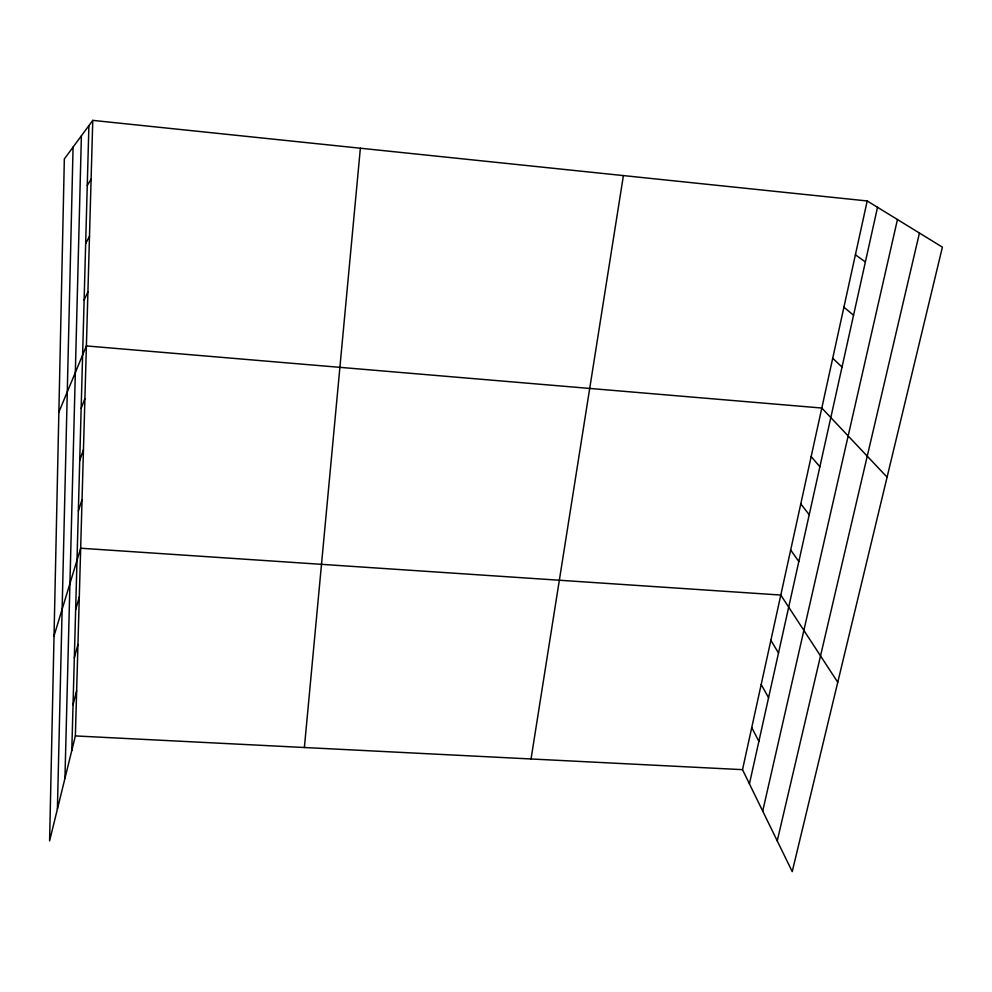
<?xml version="1.0" encoding="UTF-8"?>
<svg xmlns="http://www.w3.org/2000/svg" width="992" height="992" viewBox="0 0 992 992"><rect width="100%" height="100%" fill="white"/><g stroke="black" fill="none" stroke-linecap="round" stroke-linejoin="round"><path stroke-width="1.49" d="M57.4 809.1L73.073 147.101M64.939 778.422L81.394 135.805M71.796 750.46L88.896 125.624M92.764 120.379L64.344 158.943L49.6 840.881L75.367 735.928L92.764 120.379L867.206 200.954L942.4 247.144L792.224 871.621L742.512 769.668L867.206 200.954M304.383 747.509L360.369 148.217M531.042 758.979L623.41 175.584M749.431 783.866L877.523 207.291M762.712 811.109L897.45 219.53M777.232 840.894L919.448 233.046M73.048 704.766L76.644 690.804M74.326 657.882L77.946 644.502M75.652 609.745L79.286 596.998M54.027 635.934L80.674 548.229L780.791 595.051L837.756 682.285M78.356 511.029L82.038 499.646M79.732 460.424L83.452 449.76M81.158 408.431L84.903 398.548M58.863 412.139L86.391 345.935L821.798 408.034L887.084 477.164M84.122 300.068L87.916 291.884M85.672 243.573L89.491 236.307M87.259 185.454L91.103 179.168M75.367 735.928L742.512 769.668M855.414 254.783L865.371 261.975M843.919 307.198L853.542 315.22M832.722 358.261L842.022 367.065M811.171 456.543L819.876 466.773M800.792 503.862L809.212 514.749M790.674 550.014L798.82 561.522M770.871 640.311L778.509 652.984M761.186 684.48L768.577 697.686M751.738 727.595L758.88 741.309"/></g></svg>
